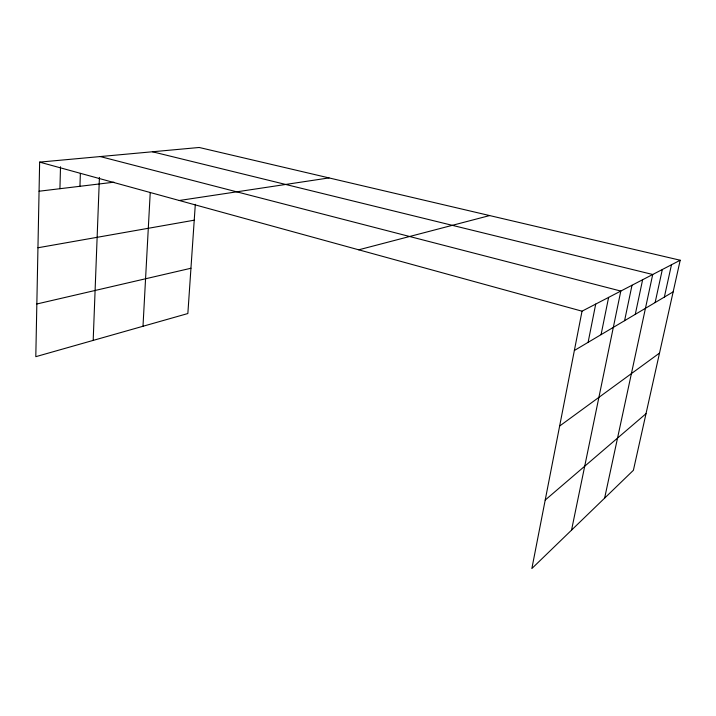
<?xml version="1.0" encoding="UTF-8"?>
<svg xmlns="http://www.w3.org/2000/svg" width="716" height="716" viewBox="0 0 716 716"><rect width="100%" height="100%" fill="white"/><g stroke="black" fill="none" stroke-linecap="round" stroke-linejoin="round"><path stroke-width="1.07" d="M680.2 260.239L582.027 311.183L531.863 568.522L633.392 470.296L680.2 260.239L199.2 147.478L39.64 162.12L35.8 356.675L187.852 313.536L195.316 204.329M59.929 188.711L60.502 166.774M79.95 186.303L80.362 173.397M93.187 340.395L99.426 177.398M142.994 326.263L150.226 192.631M588.105 342.346L595.712 304.085M601.073 334.649L608.618 297.382M571.538 530.135L620.808 291.063L100.222 156.562M624.585 320.687L632.004 285.254M635.28 314.342L642.628 279.741M604.617 498.139L652.723 274.496L152.436 151.774M655.131 302.555L662.327 269.511M664.358 297.077L671.474 264.768M545.207 500.072L646.002 413.696M559.644 426.038L659.517 353.077M574.366 350.5L673.156 291.86M358.725 249.812L489.637 215.57M36.838 303.987L190.948 268.249M37.948 247.763L194.233 220.188M179.26 200.498L329.038 177.917M39.067 191.226L113.951 182.195M39.64 162.12L582.027 311.183"/></g></svg>
